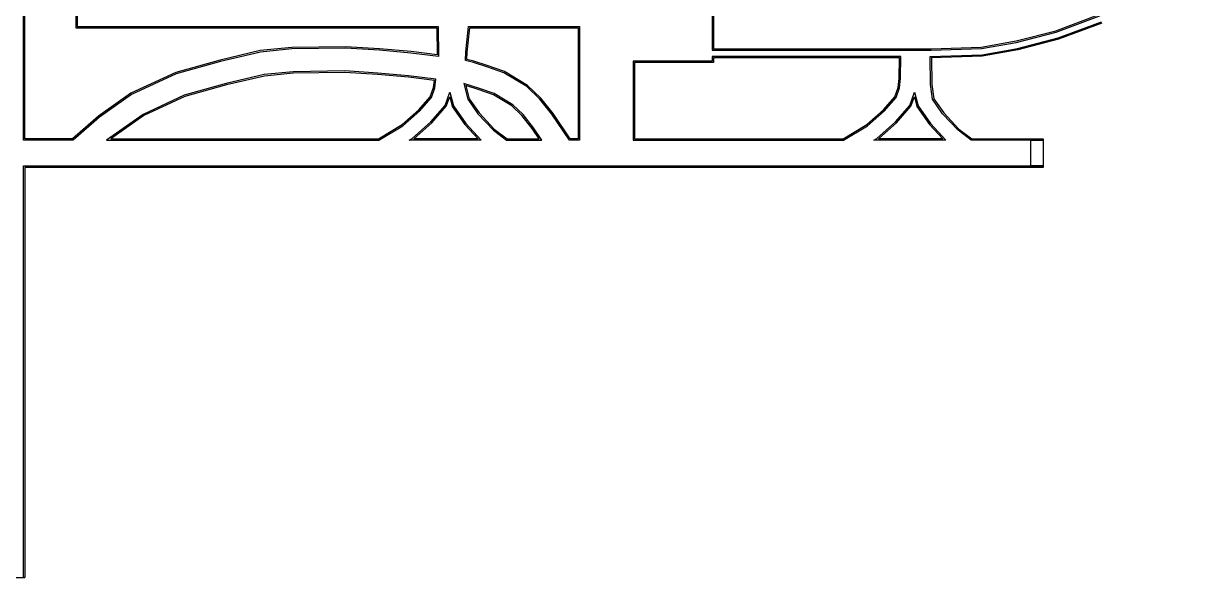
# Model space of a CAD drawing. Extents: x 1109 to 35175, y 5150 to 25743.
# Drawn here: x 15752 to 32541, y 5150 to 13074 of the extents above; entities that cross this region are included whole.
import ezdxf

# ---------------------------------------------------------------- set-up
doc = ezdxf.new("R2010")
doc.units = 0
doc.header["$MEASUREMENT"] = 0
doc.layers.add('Entrance', color=50, linetype='CONTINUOUS')
doc.layers.add('Walls', color=6, linetype='CONTINUOUS')

msp = doc.modelspace()

# ---------------------------------------------------------------- linework, layer by layer
at = {"layer": 'Entrance'}
msp.add_lwpolyline([(30344, 11036), (30170, 11036), (30170, 11405), (30344, 11405)], close=True, dxfattribs=at)
at = {"layer": 'Walls'}
for points in [[(21687, 13029), (21691, 12603), (21298, 12651), (20847, 12690), (20359, 12721), (19594, 12710), (19144, 12665), (18571, 12530), (17940, 12355), (17300, 12058), (16839, 11733), (16463, 11405), (15752, 11405), (15752, 16131)], [(16501, 14264), (16501, 13009), (21667, 13009), (21671, 12625), (21300, 12671), (20848, 12710), (20359, 12741), (19593, 12730), (19141, 12685), (18566, 12550), (17933, 12373), (17290, 12076), (16826, 11749), (16455, 11425), (15772, 11425), (15772, 16092)], [(16521, 14244), (16521, 13029), (21687, 13029)], [(31187, 13077), (30567, 12847), (29984, 12696), (29474, 12607), (28748, 12582), (28753, 12200), (28781, 11997), (28922, 11794), (29141, 11562), (29323, 11425), (30344, 11425), (30344, 11405), (29317, 11405), (29127, 11547), (28907, 11781), (28762, 11990), (28733, 12199), (28727, 12602), (29472, 12627), (29980, 12716), (30561, 12866), (31179, 13095)], [(23709, 13029), (23709, 11405), (23565, 11405), (23315, 11776), (23144, 11992), (22954, 12172), (22629, 12370), (22382, 12453), (22193, 12515), (22079, 12543), (22081, 12666), (22122, 13029), (23709, 13029)], [(25608, 12602), (25608, 12535), (24479, 12535), (24479, 11405), (27487, 11405), (27833, 11612), (28076, 11824), (28241, 12016), (28291, 12154), (28304, 12286), (28311, 12602), (25608, 12602)], [(28727, 12602), (28745, 12602)], [(20837, 11405), (21183, 11612), (21426, 11824), (21591, 12016), (21641, 12154), (21654, 12278), (21264, 12326), (20822, 12364), (20351, 12394), (19613, 12383), (19198, 12342), (18652, 12213), (18053, 12047), (17464, 11774), (16942, 11405), (20837, 11405)], [(21270, 11405), (21314, 11431), (21584, 11666), (21786, 11902), (21856, 12093), (21906, 11896), (22083, 11641), (22305, 11405), (21270, 11405)], [(23171, 11405), (23051, 11583), (22902, 11770), (22755, 11911), (22490, 12072), (22279, 12143), (22055, 12216), (22112, 11990), (22257, 11781), (22477, 11547), (22667, 11405), (23171, 11405)], [(27920, 11405), (27964, 11431), (28234, 11666), (28436, 11902), (28506, 12093), (28556, 11896), (28733, 11641), (28955, 11405), (27920, 11405)], [(30344, 11425), (30344, 11016)], [(30344, 11016), (15772, 11016), (15772, 5150), (15752, 5150), (15752, 11036), (30344, 11036), (30344, 11016)], [(15387, 5150), (15772, 5150)]]:
    msp.add_lwpolyline(points, dxfattribs=at)
for points in [[(32057, 14724), (30919, 14018), (30461, 13851), (29970, 13687), (29396, 13546), (28385, 13478), (25608, 13478), (25608, 12691), (28743, 12691), (29462, 12716), (29961, 12803), (30534, 12951), (31143, 13177), (31613, 13422), (32541, 14029)], [(32051, 14697), (30928, 14000), (30467, 13833), (29976, 13668), (29400, 13526), (28385, 13458), (25628, 13458), (25628, 12711), (28743, 12711), (29460, 12736), (29957, 12823), (30528, 12970), (31135, 13195), (31602, 13439), (32512, 14034)], [(23689, 13009), (23689, 11425), (23575, 11425), (23331, 11788), (23158, 12005), (22967, 12188), (22637, 12388), (22389, 12472), (22199, 12534), (22099, 12558), (22101, 12664), (22140, 13009)], [(25628, 12582), (25628, 12515), (24499, 12515), (24499, 11425), (27482, 11425), (27821, 11629), (28062, 11838), (28224, 12026), (28272, 12159), (28284, 12287), (28291, 12582)], [(20832, 11425), (21171, 11629), (21412, 11838), (21574, 12026), (21622, 12159), (21633, 12260), (21262, 12306), (20821, 12344), (20350, 12374), (19614, 12363), (19201, 12322), (18657, 12194), (18060, 12028), (17474, 11757), (17005, 11425)], [(23133, 11425), (23035, 11571), (22887, 11757), (22742, 11895), (22481, 12053), (22273, 12124), (22083, 12186), (22130, 11998), (22272, 11794), (22491, 11562), (22673, 11425)], [(21337, 11425), (21599, 11652), (21804, 11892), (21853, 12025), (21888, 11887), (22068, 11628), (22258, 11425)], [(27987, 11425), (28249, 11652), (28454, 11892), (28503, 12025), (28537, 11887), (28718, 11628), (28908, 11425)]]:
    msp.add_lwpolyline(points, close=True, dxfattribs=at)

doc.saveas('drawing.dxf')
